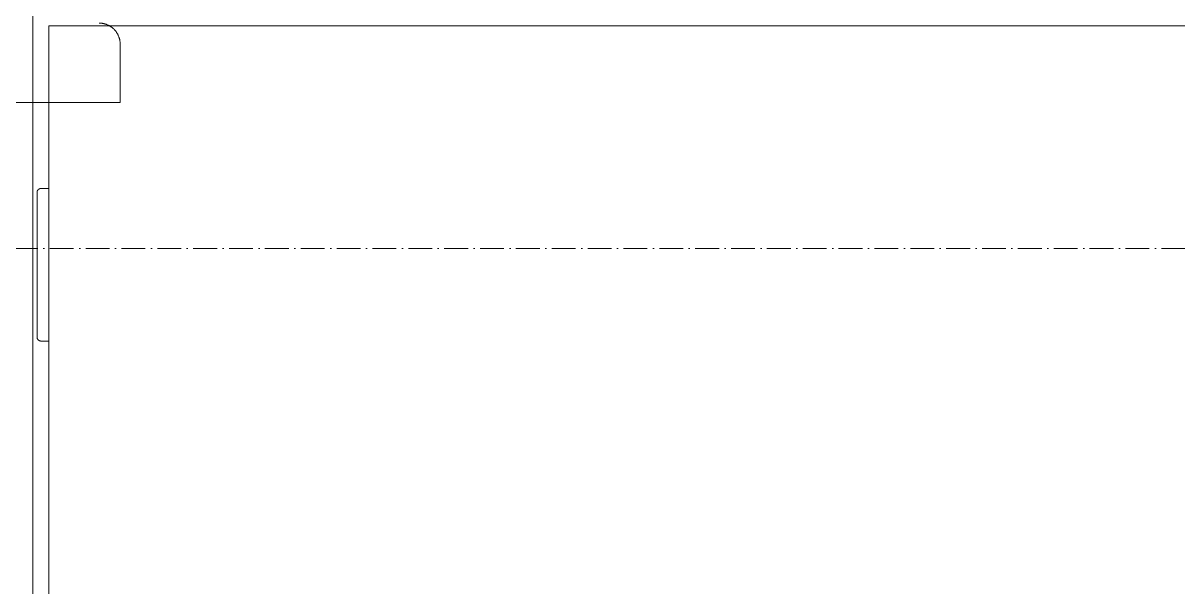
# Model space of a CAD drawing. Header units: millimetres. Extents: x -159872 to 386485, y -250577 to 158966.
# Drawn here: x 158623 to 159206, y 9248 to 9533 of the extents above; entities that cross this region are included whole.
import ezdxf

# ---------------------------------------------------------------- set-up
doc = ezdxf.new("R2010")
doc.units = ezdxf.units.MM
doc.linetypes.add('ACAD_ISO10W100', pattern=[18, 12, -3, 0, -3])
doc.layers.add('LDS-equipment-kitchen equipment', color=3, linetype='Continuous', lineweight=13)
doc.layers.add('LDS-struct-extg-ceiling beams', color=252, linetype='ACAD_ISO10W100', lineweight=9)

# ---------------------------------------------------------------- blocks, each defined once
blk = doc.blocks.new('Group-344')
at = {"layer": 'LDS-equipment-kitchen equipment'}
for points in [[(97998.69, 45979.62, 0), (97998.68, 45979.89, 0), (97998.67, 45980.15, 0), (97998.66, 45980.41, 0), (97998.64, 45980.67, 0), (97998.61, 45980.93, 0), (97998.57, 45981.19, 0), (97998.53, 45981.45, 0), (97998.48, 45981.71, 0), (97998.43, 45981.97, 0), (97998.37, 45982.22, 0), (97998.3, 45982.48, 0), (97998.23, 45982.73, 0), (97998.15, 45982.98, 0), (97998.06, 45983.23, 0), (97997.97, 45983.47, 0), (97997.87, 45983.72, 0), (97997.77, 45983.96, 0), (97997.66, 45984.2, 0), (97997.54, 45984.43, 0), (97997.42, 45984.67, 0), (97997.3, 45984.9, 0), (97997.16, 45985.12, 0), (97997.03, 45985.35, 0), (97996.88, 45985.57, 0), (97996.74, 45985.78, 0), (97996.58, 45986, 0), (97996.42, 45986.21, 0), (97996.26, 45986.41, 0), (97996.09, 45986.61, 0), (97995.92, 45986.81, 0), (97995.74, 45987, 0), (97995.55, 45987.19, 0), (97995.37, 45987.37, 0), (97995.17, 45987.55, 0), (97994.98, 45987.73, 0), (97994.78, 45987.89, 0), (97994.57, 45988.06, 0), (97994.36, 45988.22, 0), (97994.15, 45988.37, 0), (97993.93, 45988.52, 0), (97993.71, 45988.66, 0), (97993.49, 45988.8, 0), (97993.26, 45988.93, 0), (97993.03, 45989.06, 0), (97992.8, 45989.18, 0), (97992.56, 45989.3, 0), (97992.32, 45989.41, 0), (97992.08, 45989.51, 0), (97991.84, 45989.61, 0), (97991.59, 45989.7, 0), (97991.34, 45989.78, 0), (97991.09, 45989.86, 0), (97990.84, 45989.94, 0), (97990.59, 45990, 0), (97990.33, 45990.06, 0), (97990.07, 45990.12, 0), (97989.82, 45990.17, 0), (97989.56, 45990.21, 0), (97989.3, 45990.24, 0), (97989.04, 45990.27, 0), (97988.77, 45990.29, 0), (97988.51, 45990.31, 0), (97988.25, 45990.32, 0), (97987.99, 45990.32, 0)], [(98712.69, 45989.02, 0), (97962.69, 45989.02, 0)], [(97962.69, 45306.62, 0), (97962.69, 45989.02, 0)], [(97998.69, 45950.32, 0), (97998.69, 45979.62, 0)], [(97998.69, 45950.32, 0), (97317.69, 45950.32, 0)], [(97958.69, 45906.82, 0), (97958.64, 45906.82, 0), (97958.59, 45906.82, 0), (97958.54, 45906.82, 0), (97958.49, 45906.81, 0), (97958.44, 45906.81, 0), (97958.39, 45906.8, 0), (97958.35, 45906.79, 0), (97958.3, 45906.78, 0), (97958.25, 45906.77, 0), (97958.2, 45906.76, 0), (97958.15, 45906.75, 0), (97958.11, 45906.74, 0), (97958.06, 45906.72, 0), (97958.01, 45906.71, 0), (97957.97, 45906.69, 0), (97957.92, 45906.67, 0), (97957.88, 45906.65, 0), (97957.83, 45906.63, 0), (97957.79, 45906.61, 0), (97957.74, 45906.59, 0), (97957.7, 45906.56, 0), (97957.66, 45906.54, 0), (97957.62, 45906.51, 0), (97957.58, 45906.49, 0), (97957.54, 45906.46, 0), (97957.5, 45906.43, 0), (97957.46, 45906.4, 0), (97957.42, 45906.37, 0), (97957.38, 45906.34, 0), (97957.34, 45906.31, 0), (97957.31, 45906.27, 0), (97957.27, 45906.24, 0), (97957.24, 45906.2, 0), (97957.21, 45906.17, 0), (97957.17, 45906.13, 0), (97957.14, 45906.09, 0), (97957.11, 45906.05, 0), (97957.08, 45906.01, 0), (97957.05, 45905.97, 0), (97957.02, 45905.93, 0), (97957, 45905.89, 0), (97956.97, 45905.85, 0), (97956.95, 45905.81, 0), (97956.92, 45905.77, 0), (97956.9, 45905.72, 0), (97956.88, 45905.68, 0), (97956.86, 45905.63, 0), (97956.84, 45905.59, 0), (97956.82, 45905.54, 0), (97956.8, 45905.5, 0), (97956.79, 45905.45, 0), (97956.77, 45905.4, 0), (97956.76, 45905.36, 0), (97956.75, 45905.31, 0), (97956.74, 45905.26, 0), (97956.73, 45905.21, 0), (97956.72, 45905.17, 0), (97956.71, 45905.12, 0), (97956.7, 45905.07, 0), (97956.7, 45905.02, 0), (97956.69, 45904.97, 0), (97956.69, 45904.92, 0), (97956.69, 45904.87, 0), (97956.69, 45904.82, 0)], [(97956.69, 45831.82, 0), (97956.69, 45904.82, 0)], [(97962.69, 45906.82, 0), (97958.69, 45906.82, 0)], [(97956.69, 45831.82, 0), (97956.69, 45831.77, 0), (97956.69, 45831.73, 0), (97956.69, 45831.68, 0), (97956.7, 45831.63, 0), (97956.7, 45831.58, 0), (97956.71, 45831.53, 0), (97956.72, 45831.48, 0), (97956.73, 45831.43, 0), (97956.74, 45831.38, 0), (97956.75, 45831.34, 0), (97956.76, 45831.29, 0), (97956.77, 45831.24, 0), (97956.79, 45831.2, 0), (97956.8, 45831.15, 0), (97956.82, 45831.1, 0), (97956.84, 45831.06, 0), (97956.86, 45831.01, 0), (97956.88, 45830.97, 0), (97956.9, 45830.92, 0), (97956.92, 45830.88, 0), (97956.95, 45830.84, 0), (97956.97, 45830.79, 0), (97957, 45830.75, 0), (97957.02, 45830.71, 0), (97957.05, 45830.67, 0), (97957.08, 45830.63, 0), (97957.11, 45830.59, 0), (97957.14, 45830.55, 0), (97957.17, 45830.52, 0), (97957.21, 45830.48, 0), (97957.24, 45830.44, 0), (97957.27, 45830.41, 0), (97957.31, 45830.37, 0), (97957.34, 45830.34, 0), (97957.38, 45830.31, 0), (97957.42, 45830.28, 0), (97957.46, 45830.25, 0), (97957.5, 45830.22, 0), (97957.54, 45830.19, 0), (97957.58, 45830.16, 0), (97957.62, 45830.13, 0), (97957.66, 45830.11, 0), (97957.7, 45830.08, 0), (97957.74, 45830.06, 0), (97957.79, 45830.04, 0), (97957.83, 45830.02, 0), (97957.88, 45829.99, 0), (97957.92, 45829.98, 0), (97957.97, 45829.96, 0), (97958.01, 45829.94, 0), (97958.06, 45829.92, 0), (97958.11, 45829.91, 0), (97958.15, 45829.9, 0), (97958.2, 45829.88, 0), (97958.25, 45829.87, 0), (97958.3, 45829.86, 0), (97958.35, 45829.85, 0), (97958.39, 45829.84, 0), (97958.44, 45829.84, 0), (97958.49, 45829.83, 0), (97958.54, 45829.83, 0), (97958.59, 45829.83, 0), (97958.64, 45829.82, 0), (97958.69, 45829.82, 0)], [(97962.69, 45829.82, 0), (97958.69, 45829.82, 0)]]:
    blk.add_polyline3d(points, dxfattribs=at)
blk = doc.blocks.new('Group-347')
at = {"layer": 'LDS-equipment-kitchen equipment', "flags": 128}
blk.add_lwpolyline([(98954.63, 46079.75), (97954.62, 46079.75), (97954.62, 44079.75), (98954.63, 44079.75), (98954.63, 46079.75)], dxfattribs=at)
blk = doc.blocks.new('Group-410')
at = {"layer": 'LDS-equipment-kitchen equipment'}
for name in ['Group-347', 'Group-344']:
    blk.add_blockref(name, (0, 0), dxfattribs=at)

msp = doc.modelspace()

# ---------------------------------------------------------------- linework, layer by layer
at = {"layer": 'LDS-struct-extg-ceiling beams'}
msp.add_line((159825.17046, 9419.05329), (154221.54666, 9419.05329), dxfattribs=at)

# ---------------------------------------------------------------- block references
at = {"layer": 'LDS-equipment-kitchen equipment', "color": 7}
msp.add_blockref('Group-410', (60673.51323, -36457.51522), dxfattribs=at)

doc.saveas('drawing.dxf')
